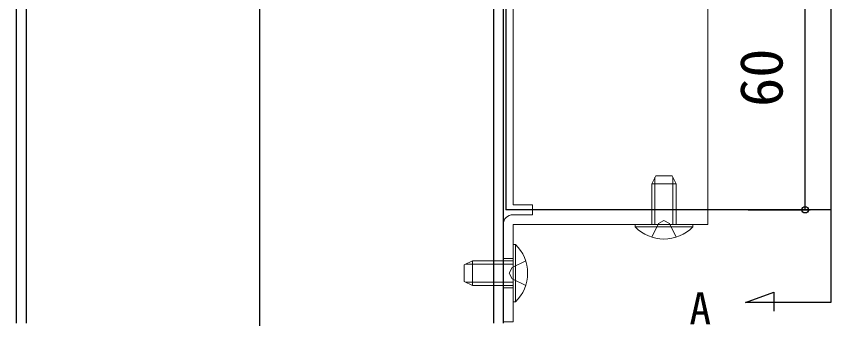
# Model space of a CAD drawing. Units: millimetres, scale not verified. Extents: x -525 to 525, y -783 to 777.
# Drawn here: x -345.1 to -177.8, y -261.9 to -198.4 of the extents above; entities that cross this region are included whole.
import ezdxf
from ezdxf.enums import TextEntityAlignment as Align

# ---------------------------------------------------------------- set-up
doc = ezdxf.new("R2010")
doc.units = ezdxf.units.MM
doc.header["$LTSCALE"] = 4
for name, color, linetype in [('0-1_USER1', 3, 'Continuous'), ('0-3_YKK_12', 2, 'Continuous'), ('0-5_YKK_D', 6, 'Continuous')]:
    doc.layers.add(name, color=color, linetype=linetype)
doc.layers.add('0-4_YKK_13', color=4, linetype='Continuous', lineweight=18)
doc.styles.add('ＭＳ ゴシック', font='')
doc.styles.get('ＭＳ ゴシック').set_extended_font_data('MS Gothic')

msp = doc.modelspace()

# ---------------------------------------------------------------- linework, layer by layer
at = {"layer": '0-3_YKK_12'}
for p, q in [((-295.078, -208.132), (-295.078, -24.691)), ((-295.078, -261.902), (-295.078, -41.299)), ((-177.837, -141.733), (-177.837, -257.158)), ((-247.078, -155.132), (-247.078, -261.4)), ((-345.078, -157.632), (-345.078, -261.4)), ((-343.078, -157.632), (-343.078, -261.4)), ((-244.578, -178.132), (-244.578, -238.132)), ((-239.078, -238.132), (-244.578, -238.132)), ((-203.078, -238.132), (-239.078, -238.132)), ((-177.837, -238.132), (-203.078, -238.132)), ((-177.837, -257.158), (-195.358, -257.158))]:
    msp.add_line(p, q, dxfattribs=at)
for points in [[(-335.378, -155.132), (-255.078, -155.132), (-245.078, -155.132), (-245.078, -261.4)], [(-195.358, -257.158), (-189.508, -255.029), (-189.508, -258.929)]]:
    msp.add_lwpolyline(points, dxfattribs=at)
at = {"layer": '0-4_YKK_13'}
for p, q in [((-203.078, -175.132), (-203.078, -241.132)), ((-243.078, -179.132), (-243.078, -237.132)), ((-213.924, -241.132), (-213.924, -231.442)), ((-210.233, -241.132), (-210.233, -231.442)), ((-209.578, -241.132), (-209.578, -232.832)), ((-243.078, -239.132), (-239.078, -239.132)), ((-245.078, -261.132), (-245.078, -241.132)), ((-243.078, -241.132), (-243.078, -261.132)), ((-203.078, -241.132), (-243.078, -241.132)), ((-243.078, -248.632), (-251.378, -248.632)), ((-245.078, -248.132), (-243.078, -248.132)), ((-243.078, -249.286), (-252.769, -249.286)), ((-243.078, -252.978), (-252.769, -252.978)), ((-245.078, -254.132), (-243.078, -254.132)), ((-243.078, -261.132), (-245.078, -261.132))]:
    msp.add_line(p, q, dxfattribs=at)
for points in [[(-214.578, -241.132), (-214.578, -232.832), (-213.778, -231.132), (-210.378, -231.132), (-209.578, -232.832), (-214.578, -232.832)], [(-243.078, -237.132), (-239.078, -237.132), (-239.078, -239.132)], [(-214.578, -243.743), (-213.223, -240.965), (-212.078, -240.356), (-210.933, -240.965), (-209.578, -243.743)], [(-243.078, -253.632), (-251.378, -253.632), (-253.078, -252.832), (-253.078, -249.432), (-251.378, -248.632), (-251.378, -253.632)], [(-240.467, -253.632), (-243.245, -252.277), (-243.854, -251.132), (-243.245, -249.987), (-240.467, -248.632)]]:
    msp.add_lwpolyline(points, dxfattribs=at)
for points in [[(-206.178, -241.132), (-217.978, -241.132), (-217.978, -241.641), (-206.178, -241.641)], [(-243.078, -245.232), (-243.078, -257.032), (-242.569, -257.032), (-242.569, -245.232)]]:
    msp.add_lwpolyline(points, close=True, dxfattribs=at)
for centre, radius, start, end in [((-243.078, -241.132), 2, 90, 180), ((-212.078, -235.9), 8.232, 224.2189, 315.7811), ((-248.311, -251.132), 8.232, 314.2189, 45.7811)]:
    msp.add_arc(centre, radius, start, end, dxfattribs=at)
at = {"layer": '0-5_YKK_D'}
for p, q in [((-183.078, -238.132), (-183.078, -178.132)), ((-194.791, -238.132), (-182.078, -238.132))]:
    msp.add_line(p, q, dxfattribs=at)
msp.add_circle((-183.078, -238.132), 0.637, dxfattribs=at)

# ---------------------------------------------------------------- texts
at = {"layer": '0-1_USER1', "style": 'ＭＳ ゴシック'}
msp.add_text('A', height=6.598, dxfattribs=at).set_placement((-206.874, -263.636), align=Align.BOTTOM_LEFT)
at = {"layer": '0-5_YKK_D', "style": 'ＭＳ ゴシック'}
msp.add_text('60', height=8.798, rotation=90, dxfattribs=at).set_placement((-185.078, -217.03), align=Align.BOTTOM_LEFT)

doc.saveas('drawing.dxf')
